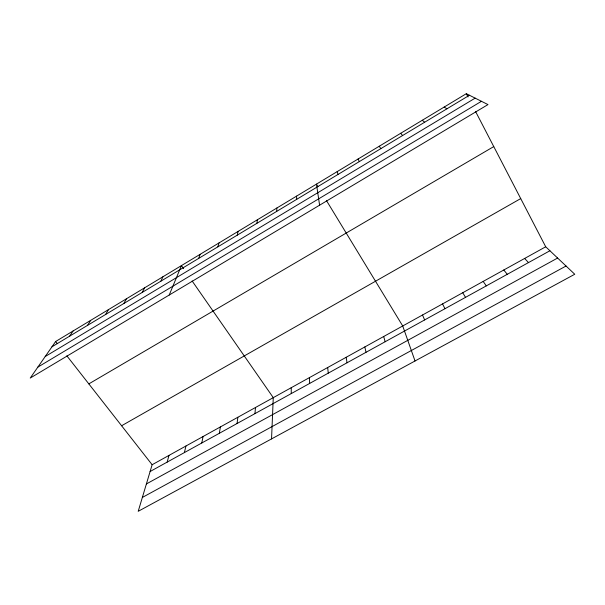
<?xml version="1.0" encoding="UTF-8"?>
<svg xmlns="http://www.w3.org/2000/svg" width="605" height="605" viewBox="0 0 605 605"><rect width="100%" height="100%" fill="white"/><g stroke="black" fill="none" stroke-linecap="round" stroke-linejoin="round"><path stroke-width="0.91" d="M271.547 438.905L273.271 397.651L192.133 280.977M276.666 211.41L276.878 208.007M254.955 413.631L255.476 407.505M237.062 423.508L237.848 417.268M256.86 223.343L257.397 219.759M219.343 433.293L220.386 426.933M201.783 442.989L203.083 436.515M237.258 235.156L238.113 231.397M184.396 452.593L185.939 446.006M167.169 462.107L168.961 455.414M217.868 246.84L219.033 242.915M545.71 246.787L152.135 464.731L138.205 511.316L574.75 274.246L545.71 246.787L475.621 111.592M198.667 258.411L200.134 254.312M169.226 295.021L181.439 265.603L183.58 268.673M160.869 281.189L162.927 276.772M142.251 292.404L144.595 287.829M123.828 303.506L126.453 298.779M105.588 314.494L108.484 309.616M87.536 325.377L90.697 320.355M69.658 336.146L73.084 330.98M55.645 341.507L30.25 378.049L487.985 104.589L466.334 93.684L55.645 341.507L57.324 343.655M51.954 346.809L469.442 95.25M45.209 356.526L475.167 98.131M37.835 367.129L481.459 101.3M88.829 383.888L493.763 146.584M121.605 425.746L520.723 198.584M150.1 471.529L549.915 250.757M146.387 483.947L557.613 258.04M142.349 497.454L566.046 266.011M444.206 107.04L446.913 108.824M422.328 120.244L424.634 122.248M524.648 258.456L528.483 262.593M400.684 133.297L402.605 135.528M503.799 269.996L507.27 274.299M66.86 355.831L152.135 464.731M483.168 281.423L486.291 285.893M379.282 146.213L380.825 148.648M317.897 186.491L316.46 184.124L319.599 205.186M326.526 200.679L402.718 325.974L415.03 360.981M462.742 292.729L465.525 297.357M466.334 93.684L468.028 96.936M442.527 303.922L444.97 308.701M358.115 158.986L359.279 161.626M422.524 315.001L424.634 319.932M337.174 171.623L337.983 174.467M383.683 336.509L385.158 341.734M364.83 346.945L366.01 352.307M346.166 357.283L347.043 362.781M327.676 367.522L328.265 373.149M309.367 377.664L309.669 383.411M296.563 196.126L296.684 199.348M291.232 387.707L291.255 393.583"/></g></svg>
